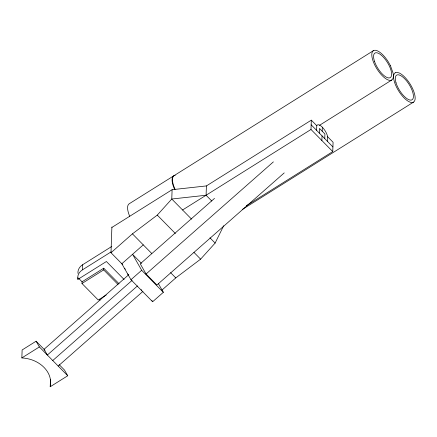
<?xml version="1.0" encoding="UTF-8"?>
<svg xmlns="http://www.w3.org/2000/svg" width="437" height="437" viewBox="0 0 437 437"><rect width="100%" height="100%" fill="white"/><g stroke="black" fill="none" stroke-linecap="round" stroke-linejoin="round"><path stroke-width="0.66" d="M327.477 141.397L327.641 136.737A9.035 3.491 57.9 0 0 322.337 127.205A9.035 3.491 57.9 0 0 316.759 125.681L311.319 120.153L206.411 185.922L172.102 189.696L111.877 227.453M59.203 364.682L64.463 370.024L67.735 375.76L50.211 386.745A30.41 24.346 2 0 0 48.349 373.269C45.322 367.533 40.046 363.289 34.152 360.738A30.41 24.346 2 0 0 21.85 357.925L22.129 349.966L36.102 341.204L44.967 350.217M50.211 386.745L50.468 379.447M124.097 279.483L106.404 261.506L77.923 279.363L77.983 277.67M77.923 279.363A12.487 10.002 2 0 1 82.429 269.864L82.609 264.751L111.79 246.457M106.235 295.002L98.243 300.011L81.987 283.493L82.047 281.799L78.889 278.588M118.017 284.471L103.678 269.897L103.733 268.203L82.047 281.799M122.775 264.702L110.998 252.733L111.894 227.016M172.102 189.696L171.774 199.021L157.265 215.102L132.427 233.855L110.998 252.733M211.759 201.015L206.084 195.241L206.411 185.922M246.293 205.794L332.759 151.59L310.991 129.472L311.319 120.153M316.596 130.341L316.759 125.681M319.316 133.105L319.48 128.445L324.92 133.973L324.757 138.633M321.878 140.534L322.036 135.869M322.2 131.209L322.337 127.205M332.759 151.59L333.081 142.265L327.641 136.737M162.001 290.037L175.778 277.905L200.616 259.152L215.124 243.07L223.706 225.727M143.265 244.867L121.836 263.746L130.958 279.724L152.633 301.743L163.345 292.309L158.281 283.433M214.501 198.393L140.25 263.806L146.073 274.01L156.91 285.022L284.219 172.894M128.811 274.66L44.066 349.3L47.338 355.035L132.083 280.396M130.958 279.724L141.67 270.285L132.548 254.307L141.501 263.402M146.073 274.01L273.382 161.881M52.757 360.541L137.502 285.902M58.176 366.048L142.921 291.408M174.09 175.63L373.427 50.659M82.429 269.864L111.042 251.925M182.568 209.984L310.991 129.472M319.534 125.293L391.76 80.015M81.987 283.493L103.678 269.897M242.497 209.35L413.522 102.127M21.85 357.925L39.374 346.94L67.735 375.76M206.084 195.241L171.774 199.021L191.559 219.123M311.155 124.813L332.923 146.925M209.962 237.821L215.124 243.07M157.265 215.102L175.368 233.495M193.946 252.373L200.616 259.152M132.427 233.855L151.748 253.487M170.594 272.639L175.778 277.905M141.67 270.285L163.345 292.309M124.408 268.258L125.315 269.176M127.686 273.988L128.587 274.906M103.733 268.203L119.033 283.75M99.21 299.236L100.111 300.153M151.978 300.601L152.633 301.743M141.14 289.589L141.796 290.736M36.102 341.204L39.374 346.94M175.1 189.314A17.305 6.692 57.9 0 1 175.221 175.248M77.961 273.365A12.487 10.002 2 0 1 82.609 264.751M174.718 189.554A17.305 6.692 57.9 0 1 173.708 175.871L129.215 203.762A17.305 6.692 57.9 0 0 129.718 216.326M395.19 72.777L394.027 74.181A17.305 6.692 57.9 0 0 403.996 97.812A17.305 6.692 57.9 0 0 414.877 95.364A17.305 6.692 57.9 0 0 399.276 72.995L396.982 72.373L395.19 72.777M390.481 65.769L388.302 61.846A17.305 6.692 57.9 0 0 372.258 52.063A17.305 6.692 57.9 0 0 382.233 75.694A17.305 6.692 57.9 0 0 393.109 73.247L390.481 65.769M374.624 61.726A14.476 5.599 57.9 0 0 390.263 77.617A14.476 5.599 57.9 0 0 382.894 56.668A14.476 5.599 57.9 0 0 374.624 61.726M395.993 82.724A14.536 5.621 57.9 0 0 411.583 100.002A14.536 5.621 57.9 0 0 405.492 79.632A14.536 5.621 57.9 0 0 395.993 82.724"/></g></svg>
